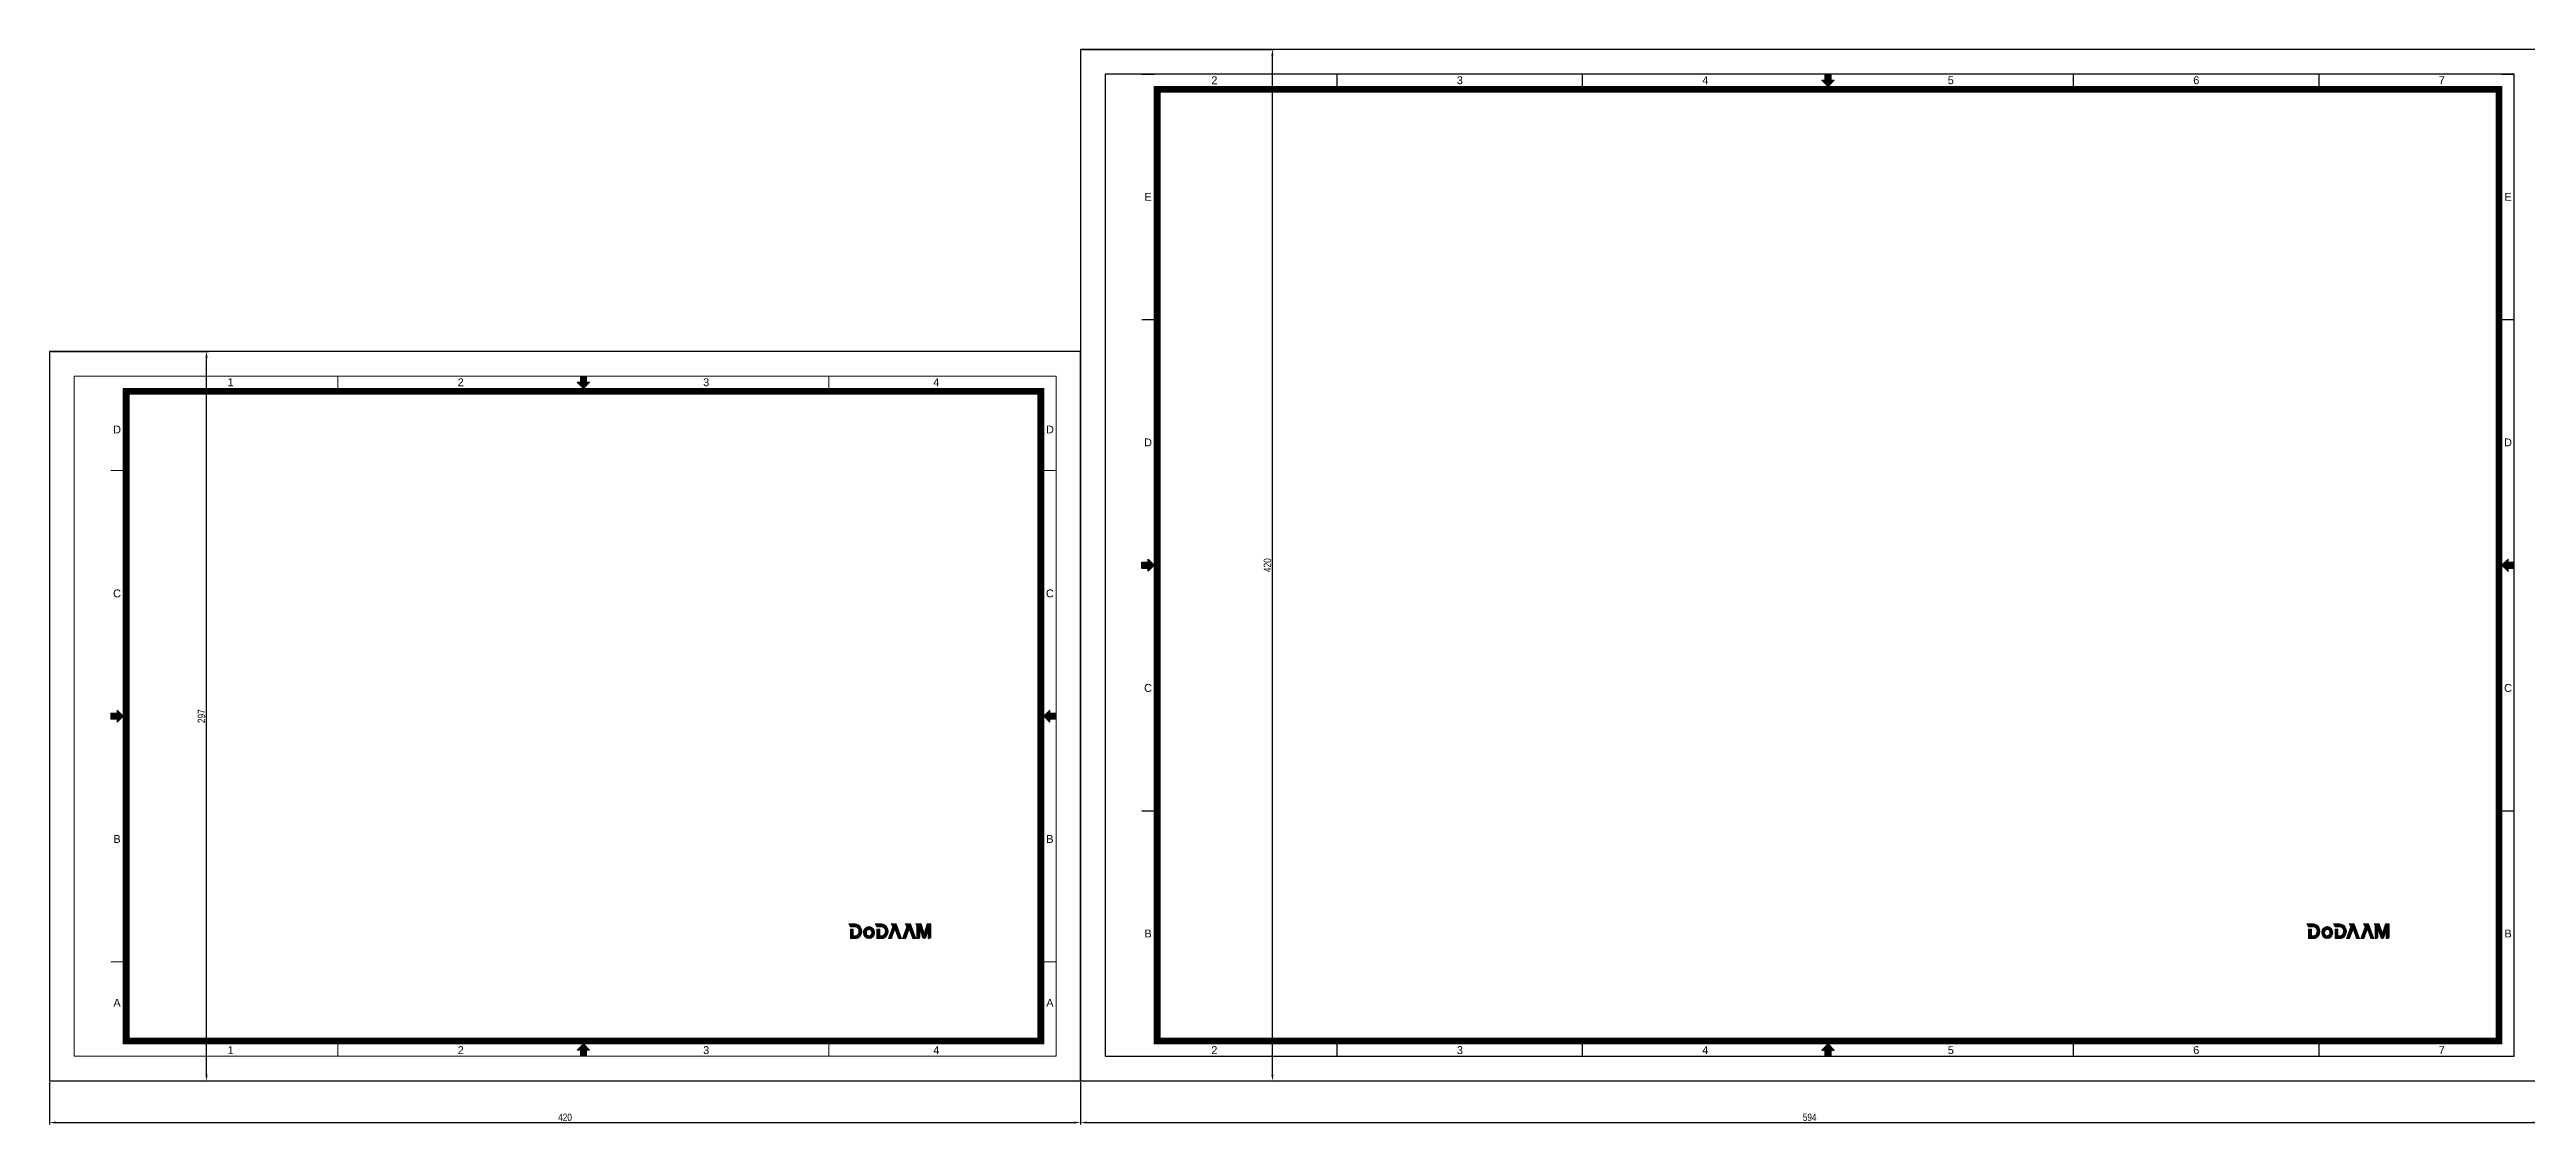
# Model space of a CAD drawing. Extents: x 0 to 3044, y -18 to 841.
# Drawn here: x 0 to 1009, y -18 to 420 of the extents above; entities that cross this region are included whole.
import ezdxf
from ezdxf.enums import TextEntityAlignment as Align

# ---------------------------------------------------------------- set-up
doc = ezdxf.new("R2010")
doc.units = 0
doc.layers.get('0').update_dxf_attribs({"linetype": 'CONTINUOUS'})
doc.layers.get('Defpoints').update_dxf_attribs({"linetype": 'CONTINUOUS'})
doc.styles.get("Standard").update_dxf_attribs({"font": 'ARIALUNI.TTF', "width": 0.8})
doc.dimstyles.get("Standard").update_dxf_attribs({"dimtxt": 0.18, "dimasz": 0.18, "dimexe": 0.18, "dimexo": 0.0625, "dimgap": 0.09, "dimtad": 0, "dimtih": 1, "dimtoh": 1, "dimdec": 4, "dimzin": 0, "dimdsep": 46, "dimtxsty": 'Standard', "dimcen": 0.09, "dimadec": 0, "dimazin": 0, "dimtfac": 1, "dimtdec": 4, "dimtofl": 0, "dimtmove": 0, "dimatfit": 3, "dimfxl": 0, "dimtolj": 1, "dimtzin": 0, "dimarcsym": 0})

# ---------------------------------------------------------------- blocks, each defined once
blk = doc.blocks.new('*D3')
at = {"color": 4, "lineweight": -2}
for p, q in [((0, -0.6), (0, -17.8)), ((420, -0.6), (420, -17.8)), ((2.5, -17), (417.5, -17))]:
    blk.add_line(p, q, dxfattribs=at)
at = {"color": 4}
for points in [[(2.5, -16.6), (2.5, -17.4), (0, -17)], [(417.5, -16.6), (417.5, -17.4), (420, -17)]]:
    blk.add_solid(points, dxfattribs=at)
at = {"layer": 'Defpoints', "color": 0}
for p in [(0, 0), (420, 0), (420, -17)]:
    blk.add_point(p, dxfattribs=at)
at = {"color": 4, "insert": (210, -14.9), "char_height": 3, "attachment_point": 5}
blk.add_mtext('420', dxfattribs=at)
blk = doc.blocks.new('*D4')
at = {"color": 4, "lineweight": -2}
for p, q in [((420, -0.6), (420, -17.8)), ((1014, -0.6), (1014, -17.8)), ((422.5, -17), (1011.5, -17))]:
    blk.add_line(p, q, dxfattribs=at)
at = {"color": 4}
for points in [[(422.5, -16.6), (422.5, -17.4), (420, -17)], [(1011.5, -16.6), (1011.5, -17.4), (1014, -17)]]:
    blk.add_solid(points, dxfattribs=at)
at = {"layer": 'Defpoints', "color": 0}
for p in [(420, 0), (1014, 0), (1014, -17)]:
    blk.add_point(p, dxfattribs=at)
at = {"color": 4, "insert": (717, -14.9), "char_height": 3, "attachment_point": 5}
blk.add_mtext('594', dxfattribs=at)
blk = doc.blocks.new('*D7')
at = {"color": 4, "lineweight": -2}
for p, q in [((0.6, 297), (64.7, 297)), ((63.9, 2.5), (63.9, 294.5)), ((0.6, 0), (64.7, 0))]:
    blk.add_line(p, q, dxfattribs=at)
at = {"color": 4}
for points in [[(63.5, 294.5), (64.4, 294.5), (63.9, 297)], [(63.5, 2.5), (64.4, 2.5), (63.9, 0)]]:
    blk.add_solid(points, dxfattribs=at)
at = {"layer": 'Defpoints', "color": 0}
for p in [(0, 297), (63.9, 297), (0, 0)]:
    blk.add_point(p, dxfattribs=at)
at = {"color": 4, "insert": (61.9, 148.5), "char_height": 3, "attachment_point": 5, "rotation": 90}
blk.add_mtext('297', dxfattribs=at)
blk = doc.blocks.new('*D8')
at = {"color": 4, "lineweight": -2}
for p, q in [((420.6, 420), (499, 420)), ((498.2, 2.5), (498.2, 417.5)), ((420.6, 0), (499, 0))]:
    blk.add_line(p, q, dxfattribs=at)
at = {"color": 4}
for points in [[(497.7, 417.5), (498.6, 417.5), (498.2, 420)], [(497.7, 2.5), (498.6, 2.5), (498.2, 0)]]:
    blk.add_solid(points, dxfattribs=at)
at = {"layer": 'Defpoints', "color": 0}
for p in [(420, 420), (498.2, 420), (420, 0)]:
    blk.add_point(p, dxfattribs=at)
at = {"color": 4, "insert": (496.1, 210), "char_height": 3, "attachment_point": 5, "rotation": 90}
blk.add_mtext('420', dxfattribs=at)

msp = doc.modelspace()

# ---------------------------------------------------------------- linework, layer by layer
for p, q in [((445, 410), (450, 410)), ((524.5, 405), (524.5, 410)), ((624.5, 405), (624.5, 410)), ((722, 407.5), (723.3, 407.5)), ((722, 407.5), (724.5, 405)), ((722.1, 407.4), (722.1, 407.5)), ((722.3, 407.2), (722.3, 407.5)), ((722.5, 407), (722.5, 407.5)), ((722.7, 406.8), (722.7, 407.5)), ((722.9, 406.6), (722.9, 407.5)), ((723.1, 406.4), (723.1, 407.5)), ((723.3, 406.2), (723.3, 410)), ((723.5, 406), (723.5, 410)), ((723.7, 405.8), (723.7, 410)), ((723.9, 405.6), (723.9, 410)), ((724.1, 405.4), (724.1, 410)), ((724.3, 405.2), (724.3, 410)), ((724.5, 405), (724.5, 410)), ((724.5, 405), (727, 407.5)), ((724.7, 405.2), (724.7, 410)), ((724.9, 405.4), (724.9, 410)), ((725.1, 405.6), (725.1, 410)), ((725.3, 405.8), (725.3, 410)), ((725.5, 406), (725.5, 410)), ((725.7, 406.2), (725.7, 410)), ((725.7, 407.5), (727, 407.5)), ((725.9, 406.4), (725.9, 407.5)), ((726.1, 406.6), (726.1, 407.5)), ((726.3, 406.8), (726.3, 407.5)), ((726.5, 407), (726.5, 407.5)), ((726.7, 407.2), (726.7, 407.5)), ((726.9, 407.4), (726.9, 407.5)), ((824.5, 405), (824.5, 410)), ((924.5, 405), (924.5, 410)), ((999, 410), (1004, 410)), ((445, 310), (450, 310)), ((999, 310), (1004, 310)), ((447.5, 212.5), (450, 210)), ((447.5, 211.2), (447.5, 212.5)), ((447.5, 212.4), (447.6, 212.4)), ((447.5, 212.2), (447.8, 212.2)), ((447.5, 212), (448, 212)), ((999, 210), (1001.5, 212.5)), ((1001, 212), (1001.5, 212)), ((1001.2, 212.2), (1001.5, 212.2)), ((1001.4, 212.4), (1001.5, 212.4)), ((1001.5, 211.2), (1001.5, 212.5)), ((445, 208.8), (445, 211.2)), ((445, 211.2), (448.8, 211.2)), ((445, 211), (447.5, 211)), ((445, 211), (449, 211)), ((445, 210.8), (449.2, 210.8)), ((445, 210.6), (449.4, 210.6)), ((445, 210.4), (449.6, 210.4)), ((445, 210.2), (449.8, 210.2)), ((445, 210), (450, 210)), ((445, 209.8), (449.8, 209.8)), ((445, 209.6), (449.6, 209.6)), ((445, 209.4), (449.4, 209.4)), ((445, 209.2), (449.2, 209.2)), ((445, 209), (447.5, 209)), ((445, 209), (449, 209)), ((445, 208.8), (448.8, 208.8)), ((447.5, 211.8), (448.2, 211.8)), ((447.5, 211.6), (448.4, 211.6)), ((447.5, 211.4), (448.6, 211.4)), ((447.5, 207.5), (450, 210)), ((447.5, 207.5), (447.5, 208.8)), ((447.5, 208.6), (448.6, 208.6)), ((447.5, 208.4), (448.4, 208.4)), ((447.5, 208.2), (448.2, 208.2)), ((447.5, 208), (448, 208)), ((447.5, 207.8), (447.8, 207.8)), ((447.5, 207.6), (447.6, 207.6)), ((999, 210), (1001.5, 207.5)), ((999, 210), (1004, 210)), ((999.2, 210.2), (1004, 210.2)), ((999.2, 209.8), (1004, 209.8)), ((999.4, 210.4), (1004, 210.4)), ((999.4, 209.6), (1004, 209.6)), ((999.6, 210.6), (1004, 210.6)), ((999.6, 209.4), (1004, 209.4)), ((999.8, 210.8), (1004, 210.8)), ((999.8, 209.2), (1004, 209.2)), ((1000, 211), (1004, 211)), ((1000, 209), (1004, 209)), ((1000.2, 211.2), (1004, 211.2)), ((1000.2, 208.8), (1004, 208.8)), ((1000.4, 211.4), (1001.5, 211.4)), ((1000.4, 208.6), (1001.5, 208.6)), ((1000.6, 211.6), (1001.5, 211.6)), ((1000.6, 208.4), (1001.5, 208.4)), ((1000.8, 211.8), (1001.5, 211.8)), ((1000.8, 208.2), (1001.5, 208.2)), ((1001, 208), (1001.5, 208)), ((1001.2, 207.8), (1001.5, 207.8)), ((1001.4, 207.6), (1001.5, 207.6)), ((1001.5, 207.5), (1001.5, 208.8)), ((445, 110), (450, 110)), ((999, 110), (1004, 110)), ((524.5, 10), (524.5, 15)), ((624.5, 10), (624.5, 15)), ((722, 12.5), (724.5, 15)), ((722, 12.5), (723.5, 12.5)), ((722.1, 12.5), (722.1, 12.6)), ((722.3, 12.5), (722.3, 12.8)), ((722.5, 12.5), (722.5, 13)), ((722.7, 12.5), (722.7, 13.2)), ((722.9, 12.5), (722.9, 13.4)), ((723.1, 12.5), (723.1, 13.6)), ((723.3, 10), (723.3, 13.8)), ((723.5, 10), (723.5, 14)), ((723.7, 10), (723.7, 14.2)), ((723.9, 10), (723.9, 14.4)), ((724.1, 10), (724.1, 14.6)), ((724.3, 10), (724.3, 14.8)), ((724.5, 15), (727, 12.5)), ((724.5, 10), (724.5, 15)), ((724.7, 10), (724.7, 14.8)), ((724.9, 10), (724.9, 14.6)), ((725.1, 10), (725.1, 14.4)), ((725.3, 10), (725.3, 14.2)), ((725.5, 10), (725.5, 14)), ((725.5, 12.5), (727, 12.5)), ((725.7, 10), (725.7, 13.8)), ((725.9, 12.5), (725.9, 13.6)), ((726.1, 12.5), (726.1, 13.4)), ((726.3, 12.5), (726.3, 13.2)), ((726.5, 12.5), (726.5, 13)), ((726.7, 12.5), (726.7, 12.8)), ((726.9, 12.5), (726.9, 12.6)), ((824.5, 10), (824.5, 15)), ((924.5, 10), (924.5, 15)), ((445, 10), (450, 10)), ((999, 10), (1004, 10))]:
    msp.add_line(p, q)
at = {"color": 7, "linetype": 'Continuous', "lineweight": 9}
for p, q in [((450, 15), (450, 405)), ((450, 405), (999, 405)), ((450.3, 15.3), (450.3, 404.7)), ((450.3, 404.7), (998.7, 404.7)), ((450.6, 15.6), (450.6, 404.4)), ((450.6, 404.4), (998.4, 404.4)), ((450.9, 15.9), (450.9, 404.1)), ((450.9, 404.1), (998.1, 404.1)), ((451.2, 16.2), (451.2, 403.8)), ((451.2, 403.8), (997.8, 403.8)), ((997.8, 16.2), (997.8, 403.8)), ((998.1, 15.9), (998.1, 404.1)), ((998.4, 15.6), (998.4, 404.4)), ((998.7, 15.3), (998.7, 404.7)), ((999, 15), (999, 405)), ((451.5, 16.5), (451.5, 403.5)), ((451.5, 403.5), (997.5, 403.5)), ((451.8, 16.8), (451.8, 403.2)), ((451.8, 403.2), (997.2, 403.2)), ((452.1, 17.1), (452.1, 402.9)), ((452.1, 402.9), (996.9, 402.9)), ((452.4, 17.4), (452.4, 402.6)), ((452.4, 402.6), (996.6, 402.6)), ((996.6, 17.4), (996.6, 402.6)), ((996.9, 17.1), (996.9, 402.9)), ((997.2, 16.8), (997.2, 403.2)), ((997.5, 16.5), (997.5, 403.5)), ((10, 287), (410, 287)), ((10, 10), (10, 287)), ((117.5, 282), (117.5, 287)), ((215, 284.5), (216.3, 284.5)), ((215, 284.5), (217.5, 282)), ((215.1, 284.4), (215.1, 284.5)), ((215.3, 284.2), (215.3, 284.5)), ((215.5, 284), (215.5, 284.5)), ((215.7, 283.8), (215.7, 284.5)), ((215.9, 283.6), (215.9, 284.5)), ((216.1, 283.4), (216.1, 284.5)), ((216.3, 283.2), (216.3, 287)), ((216.5, 284.5), (216.5, 287)), ((216.5, 283), (216.5, 287)), ((216.7, 282.8), (216.7, 287)), ((216.9, 282.6), (216.9, 287)), ((217.1, 282.4), (217.1, 287)), ((217.3, 282.2), (217.3, 287)), ((217.5, 282), (217.5, 287)), ((217.5, 282), (220, 284.5)), ((217.7, 282.2), (217.7, 287)), ((217.9, 282.4), (217.9, 287)), ((218.1, 282.6), (218.1, 287)), ((218.3, 282.8), (218.3, 287)), ((218.5, 284.5), (218.5, 287)), ((218.5, 283), (218.5, 287)), ((218.7, 283.2), (218.7, 287)), ((218.7, 284.5), (220, 284.5)), ((218.9, 283.4), (218.9, 284.5)), ((219.1, 283.6), (219.1, 284.5)), ((219.3, 283.8), (219.3, 284.5)), ((219.5, 284), (219.5, 284.5)), ((219.7, 284.2), (219.7, 284.5)), ((219.9, 284.4), (219.9, 284.5)), ((317.5, 282), (317.5, 287)), ((410, 287), (410, 10)), ((30, 15), (30, 282)), ((30, 282), (405, 282)), ((30.3, 15.3), (30.3, 281.7)), ((30.3, 281.7), (404.7, 281.7)), ((30.6, 15.6), (30.6, 281.4)), ((30.6, 281.4), (404.4, 281.4)), ((30.9, 15.9), (30.9, 281.1)), ((30.9, 281.1), (404.1, 281.1)), ((31.2, 16.2), (31.2, 280.8)), ((31.2, 280.8), (403.8, 280.8)), ((31.5, 16.5), (31.5, 280.5)), ((31.5, 280.5), (403.5, 280.5)), ((31.8, 16.8), (31.8, 280.2)), ((31.8, 280.2), (403.2, 280.2)), ((32.1, 17.1), (32.1, 279.9)), ((32.1, 279.9), (402.9, 279.9)), ((32.4, 17.4), (32.4, 279.6)), ((32.4, 279.6), (402.6, 279.6)), ((402.6, 17.4), (402.6, 279.6)), ((402.9, 17.1), (402.9, 279.9)), ((403.2, 16.8), (403.2, 280.2)), ((403.5, 16.5), (403.5, 280.5)), ((403.8, 16.2), (403.8, 280.8)), ((404.1, 15.9), (404.1, 281.1)), ((404.4, 15.6), (404.4, 281.4)), ((404.7, 15.3), (404.7, 281.7)), ((405, 15), (405, 282)), ((25, 248.5), (30, 248.5)), ((405, 248.5), (410, 248.5)), ((25, 147.3), (25, 149.7)), ((25, 149.7), (28.8, 149.7)), ((25, 149.5), (27.5, 149.5)), ((25, 149.5), (29, 149.5)), ((25, 149.3), (29.2, 149.3)), ((25, 149.1), (29.4, 149.1)), ((25, 148.9), (29.6, 148.9)), ((25, 148.7), (29.8, 148.7)), ((25, 148.5), (30, 148.5)), ((25, 148.3), (29.8, 148.3)), ((25, 148.1), (29.6, 148.1)), ((25, 147.9), (29.4, 147.9)), ((25, 147.7), (29.2, 147.7)), ((25, 147.5), (27.5, 147.5)), ((25, 147.5), (29, 147.5)), ((25, 147.3), (28.8, 147.3)), ((27.5, 151), (30, 148.5)), ((27.5, 149.7), (27.5, 151)), ((27.5, 150.9), (27.6, 150.9)), ((27.5, 150.7), (27.8, 150.7)), ((27.5, 150.5), (28, 150.5)), ((27.5, 150.3), (28.2, 150.3)), ((27.5, 150.1), (28.4, 150.1)), ((27.5, 149.9), (28.6, 149.9)), ((27.5, 146), (30, 148.5)), ((27.5, 146), (27.5, 147.3)), ((27.5, 147.1), (28.6, 147.1)), ((27.5, 146.9), (28.4, 146.9)), ((27.5, 146.7), (28.2, 146.7)), ((27.5, 146.5), (28, 146.5)), ((27.5, 146.3), (27.8, 146.3)), ((27.5, 146.1), (27.6, 146.1)), ((405, 148.5), (407.5, 151)), ((405, 148.5), (407.5, 146)), ((405, 148.5), (410, 148.5)), ((405.2, 148.7), (410, 148.7)), ((405.2, 148.3), (410, 148.3)), ((405.4, 148.9), (410, 148.9)), ((405.4, 148.1), (410, 148.1)), ((405.6, 149.1), (410, 149.1)), ((405.6, 147.9), (410, 147.9)), ((405.8, 149.3), (410, 149.3)), ((405.8, 147.7), (410, 147.7)), ((406, 149.5), (410, 149.5)), ((406, 147.5), (410, 147.5)), ((406.2, 149.7), (410, 149.7)), ((406.2, 147.3), (410, 147.3)), ((406.4, 149.9), (407.5, 149.9)), ((406.4, 147.1), (407.5, 147.1)), ((406.6, 150.1), (407.5, 150.1)), ((406.6, 146.9), (407.5, 146.9)), ((406.8, 150.3), (407.5, 150.3)), ((406.8, 146.7), (407.5, 146.7)), ((407, 150.5), (407.5, 150.5)), ((407, 146.5), (407.5, 146.5)), ((407.2, 150.7), (407.5, 150.7)), ((407.2, 146.3), (407.5, 146.3)), ((407.4, 150.9), (407.5, 150.9)), ((407.4, 146.1), (407.5, 146.1)), ((407.5, 149.7), (407.5, 151)), ((407.5, 149.5), (410, 149.5)), ((407.5, 147.5), (410, 147.5)), ((407.5, 146), (407.5, 147.3)), ((325.59, 63.89), (328.11, 63.89)), ((326.27, 62.74), (325.59, 63.89)), ((325.66, 63.77), (325.78, 63.89)), ((325.83, 63.49), (326.23, 63.89)), ((326, 63.21), (326.67, 63.89)), ((326.16, 62.93), (327.12, 63.89)), ((326.27, 62.74), (328.11, 62.74)), ((326.27, 61.69), (326.38, 61.8)), ((326.27, 61.24), (326.83, 61.8)), ((326.27, 60.79), (327.28, 61.8)), ((326.27, 57.89), (326.27, 61.8)), ((326.27, 61.8), (327.42, 61.8)), ((326.27, 60.34), (327.42, 61.49)), ((326.27, 59.89), (327.42, 61.04)), ((326.27, 59.45), (327.42, 60.59)), ((326.42, 62.74), (327.57, 63.89)), ((326.87, 62.74), (328.02, 63.89)), ((327.32, 62.74), (328.45, 63.87)), ((327.42, 61.8), (327.42, 59.04)), ((327.77, 62.74), (328.82, 63.79)), ((327.86, 57.89), (330.87, 60.9)), ((328.21, 62.73), (329.15, 63.67)), ((328.59, 62.66), (329.45, 63.52)), ((328.9, 62.52), (329.72, 63.34)), ((329.15, 62.32), (329.97, 63.14)), ((329.36, 62.08), (330.18, 62.9)), ((329.52, 61.8), (330.37, 62.64)), ((329.53, 60.01), (330.84, 61.32)), ((329.64, 61.47), (330.53, 62.35)), ((329.71, 61.09), (330.67, 62.04)), ((329.71, 60.64), (330.77, 61.7)), ((331.59, 60.28), (334.11, 62.79)), ((331.62, 60.75), (333.67, 62.8)), ((331.64, 59.87), (334.47, 62.71)), ((331.8, 61.38), (333.08, 62.66)), ((333.31, 57.96), (336.06, 60.7)), ((333.87, 61.66), (334.79, 62.57)), ((334.23, 61.57), (335.07, 62.4)), ((334.5, 61.39), (335.31, 62.2)), ((334.71, 61.14), (335.53, 61.97)), ((334.85, 60.84), (335.71, 61.7)), ((334.89, 59.98), (335.98, 61.07)), ((334.93, 60.47), (335.87, 61.4)), ((336.35, 63.89), (338.86, 63.89)), ((337.03, 62.74), (336.35, 63.89)), ((336.43, 63.76), (336.55, 63.89)), ((336.59, 63.48), (337, 63.89)), ((336.76, 63.2), (337.45, 63.89)), ((336.93, 62.91), (337.9, 63.89)), ((337.03, 62.74), (338.86, 62.74)), ((337.03, 61.67), (337.16, 61.8)), ((337.03, 61.22), (337.61, 61.8)), ((337.03, 60.77), (338.06, 61.8)), ((337.03, 57.89), (337.03, 61.8)), ((337.03, 61.8), (338.18, 61.8)), ((337.03, 60.32), (338.18, 61.47)), ((337.03, 59.87), (338.18, 61.02)), ((337.03, 59.43), (338.18, 60.58)), ((337.2, 62.74), (338.35, 63.89)), ((337.65, 62.74), (338.8, 63.89)), ((338.1, 62.74), (339.22, 63.86)), ((338.18, 61.8), (338.18, 59.04)), ((338.55, 62.74), (339.59, 63.79)), ((338.63, 57.89), (341.63, 60.88)), ((338.99, 62.73), (339.93, 63.67)), ((339.36, 62.66), (340.22, 63.52)), ((339.67, 62.51), (340.49, 63.34)), ((339.92, 62.31), (340.73, 63.13)), ((340.12, 62.07), (340.95, 62.89)), ((340.27, 59.98), (341.6, 61.31)), ((340.29, 61.78), (341.13, 62.63)), ((340.4, 61.45), (341.29, 62.34)), ((340.46, 60.61), (341.53, 61.68)), ((340.47, 61.07), (341.43, 62.03)), ((341.7, 57.89), (343.46, 62.74)), ((342.17, 59.18), (344.09, 61.1)), ((342.43, 59.88), (344.34, 61.8)), ((342.68, 60.59), (345.17, 63.08)), ((343.46, 62.74), (342.78, 63.89)), ((344.87, 63.89), (342.78, 63.89)), ((342.8, 63.85), (342.84, 63.89)), ((342.94, 61.29), (345.05, 63.4)), ((342.97, 63.57), (343.29, 63.89)), ((343.09, 58.33), (344.38, 61.89)), ((343.14, 63.29), (343.74, 63.89)), ((343.19, 62), (344.93, 63.73)), ((343.3, 63.01), (344.19, 63.89)), ((343.45, 62.7), (344.63, 63.89)), ((345.82, 57.89), (344.38, 61.89)), ((344.39, 61.85), (345.29, 62.75)), ((344.51, 61.52), (345.41, 62.42)), ((344.63, 61.19), (345.53, 62.09)), ((344.75, 60.86), (345.65, 61.76)), ((347.05, 57.89), (344.87, 63.89)), ((344.87, 60.53), (345.77, 61.43)), ((344.99, 60.2), (345.89, 61.1)), ((345.11, 59.87), (346, 60.77)), ((347.51, 57.89), (349.26, 62.74)), ((347.96, 59.13), (349.87, 61.04)), ((348.21, 59.83), (350.13, 61.75)), ((348.47, 60.54), (350.98, 63.05)), ((349.26, 62.74), (348.59, 63.89)), ((350.68, 63.89), (348.59, 63.89)), ((348.62, 63.83), (348.68, 63.89)), ((348.72, 61.24), (350.86, 63.38)), ((348.79, 63.55), (349.13, 63.89)), ((348.89, 58.33), (350.18, 61.89)), ((348.95, 63.27), (349.57, 63.89)), ((348.98, 61.94), (350.74, 63.71)), ((349.12, 62.98), (350.02, 63.89)), ((349.23, 62.65), (350.47, 63.89)), ((351.63, 57.89), (350.18, 61.89)), ((350.2, 61.82), (351.1, 62.72)), ((350.32, 61.49), (351.22, 62.39)), ((350.44, 61.16), (351.34, 62.06)), ((350.56, 60.83), (351.46, 61.73)), ((352.85, 57.89), (350.68, 63.89)), ((350.68, 60.5), (351.58, 61.4)), ((350.8, 60.18), (351.7, 61.07)), ((350.92, 59.85), (351.82, 60.74)), ((352.91, 63.89), (355.04, 63.89)), ((353.34, 63.17), (352.91, 63.89)), ((353.01, 63.73), (353.17, 63.89)), ((353.17, 63.45), (353.62, 63.89)), ((353.34, 63.16), (354.06, 63.89)), ((353.34, 62.71), (354.51, 63.89)), ((353.34, 62.26), (354.96, 63.89)), ((353.34, 61.82), (355.13, 63.61)), ((353.34, 61.37), (355.24, 63.27)), ((353.34, 57.89), (353.34, 63.17)), ((353.34, 60.92), (355.35, 62.93)), ((353.34, 60.47), (354.49, 61.62)), ((353.34, 60.02), (354.49, 61.17)), ((353.34, 59.57), (354.49, 60.72)), ((354.49, 58.56), (354.49, 62.05)), ((354.49, 62.05), (355.67, 58.45)), ((354.59, 61.72), (355.46, 62.59)), ((354.71, 61.39), (355.57, 62.25)), ((354.82, 61.05), (355.69, 61.92)), ((354.93, 60.71), (355.8, 61.58)), ((355.04, 63.89), (356.3, 60.03)), ((355.04, 60.37), (355.91, 61.24)), ((355.15, 60.03), (356.02, 60.9)), ((355.26, 59.7), (356.13, 60.56)), ((355.48, 59.02), (359.04, 62.58)), ((355.59, 58.68), (357.71, 60.8)), ((357.57, 63.89), (356.3, 60.03)), ((356.43, 60.42), (359.04, 63.03)), ((356.65, 61.08), (359.04, 63.48)), ((356.87, 61.75), (359, 63.89)), ((357.89, 61.36), (356.94, 58.45)), ((357.09, 62.42), (358.55, 63.89)), ((357.31, 63.09), (358.11, 63.89)), ((357.53, 63.76), (357.66, 63.89)), ((357.57, 63.89), (359.04, 63.89)), ((357.89, 60.98), (359.04, 62.13)), ((357.89, 60.53), (359.04, 61.68)), ((357.89, 61.36), (357.89, 57.89)), ((357.89, 60.08), (359.04, 61.23)), ((357.89, 59.64), (359.04, 60.79)), ((359.04, 63.89), (359.04, 58.56)), ((919.59, 63.89), (922.11, 63.89)), ((920.27, 62.74), (919.59, 63.89)), ((919.66, 63.77), (919.78, 63.89)), ((919.83, 63.49), (920.23, 63.89)), ((920, 63.21), (920.67, 63.89)), ((920.16, 62.93), (921.12, 63.89)), ((920.27, 62.74), (922.11, 62.74)), ((920.27, 61.69), (920.38, 61.8)), ((920.27, 61.24), (920.83, 61.8)), ((920.27, 60.79), (921.28, 61.8)), ((920.27, 57.89), (920.27, 61.8)), ((920.27, 61.8), (921.42, 61.8)), ((920.27, 60.34), (921.42, 61.49)), ((920.27, 59.89), (921.42, 61.04)), ((920.27, 59.45), (921.42, 60.59)), ((920.42, 62.74), (921.57, 63.89)), ((920.87, 62.74), (922.02, 63.89)), ((921.32, 62.74), (922.45, 63.87)), ((921.42, 61.8), (921.42, 59.04)), ((921.77, 62.74), (922.82, 63.79)), ((921.86, 57.89), (924.87, 60.9)), ((922.21, 62.73), (923.15, 63.67)), ((922.59, 62.66), (923.45, 63.52)), ((922.9, 62.52), (923.72, 63.34)), ((923.15, 62.32), (923.97, 63.14)), ((923.36, 62.08), (924.18, 62.9)), ((923.52, 61.8), (924.37, 62.64)), ((923.53, 60.01), (924.84, 61.32)), ((923.64, 61.47), (924.53, 62.35)), ((923.71, 61.09), (924.67, 62.04)), ((923.71, 60.64), (924.77, 61.7)), ((925.59, 60.28), (928.11, 62.79)), ((925.62, 60.75), (927.67, 62.8)), ((925.64, 59.87), (928.47, 62.71)), ((925.8, 61.38), (927.08, 62.66)), ((927.31, 57.96), (930.06, 60.7)), ((927.87, 61.66), (928.79, 62.57)), ((928.23, 61.57), (929.07, 62.4)), ((928.5, 61.39), (929.31, 62.2)), ((928.71, 61.14), (929.53, 61.97)), ((928.85, 60.84), (929.71, 61.7)), ((928.89, 59.98), (929.98, 61.07)), ((928.93, 60.47), (929.87, 61.4)), ((930.35, 63.89), (932.86, 63.89)), ((931.03, 62.74), (930.35, 63.89)), ((930.43, 63.76), (930.55, 63.89)), ((930.59, 63.48), (931, 63.89)), ((930.76, 63.2), (931.45, 63.89)), ((930.93, 62.91), (931.9, 63.89)), ((931.03, 62.74), (932.86, 62.74)), ((931.03, 61.67), (931.16, 61.8)), ((931.03, 61.22), (931.61, 61.8)), ((931.03, 60.77), (932.06, 61.8)), ((931.03, 57.89), (931.03, 61.8)), ((931.03, 61.8), (932.18, 61.8)), ((931.03, 60.32), (932.18, 61.47)), ((931.03, 59.87), (932.18, 61.02)), ((931.03, 59.43), (932.18, 60.58)), ((931.2, 62.74), (932.35, 63.89)), ((931.65, 62.74), (932.8, 63.89)), ((932.1, 62.74), (933.22, 63.86)), ((932.18, 61.8), (932.18, 59.04)), ((932.55, 62.74), (933.59, 63.79)), ((932.63, 57.89), (935.63, 60.88)), ((932.99, 62.73), (933.93, 63.67)), ((933.36, 62.66), (934.22, 63.52)), ((933.67, 62.51), (934.49, 63.34)), ((933.92, 62.31), (934.73, 63.13)), ((934.12, 62.07), (934.95, 62.89)), ((934.27, 59.98), (935.6, 61.31)), ((934.29, 61.78), (935.13, 62.63)), ((934.4, 61.45), (935.29, 62.34)), ((934.46, 60.61), (935.53, 61.68)), ((934.47, 61.07), (935.43, 62.03)), ((935.7, 57.89), (937.46, 62.74)), ((936.17, 59.18), (938.09, 61.1)), ((936.43, 59.88), (938.34, 61.8)), ((936.68, 60.59), (939.17, 63.08)), ((937.46, 62.74), (936.78, 63.89)), ((938.87, 63.89), (936.78, 63.89)), ((936.8, 63.85), (936.84, 63.89)), ((936.94, 61.29), (939.05, 63.4)), ((936.97, 63.57), (937.29, 63.89)), ((937.09, 58.33), (938.38, 61.89)), ((937.14, 63.29), (937.74, 63.89)), ((937.19, 62), (938.93, 63.73)), ((937.3, 63.01), (938.19, 63.89)), ((937.45, 62.7), (938.63, 63.89)), ((939.82, 57.89), (938.38, 61.89)), ((938.39, 61.85), (939.29, 62.75)), ((938.51, 61.52), (939.41, 62.42)), ((938.63, 61.19), (939.53, 62.09)), ((938.75, 60.86), (939.65, 61.76)), ((941.05, 57.89), (938.87, 63.89)), ((938.87, 60.53), (939.77, 61.43)), ((938.99, 60.2), (939.89, 61.1)), ((939.11, 59.87), (940, 60.77)), ((941.51, 57.89), (943.26, 62.74)), ((941.96, 59.13), (943.87, 61.04)), ((942.21, 59.83), (944.13, 61.75)), ((942.47, 60.54), (944.98, 63.05)), ((943.26, 62.74), (942.59, 63.89)), ((944.68, 63.89), (942.59, 63.89)), ((942.62, 63.83), (942.68, 63.89)), ((942.72, 61.24), (944.86, 63.38)), ((942.79, 63.55), (943.13, 63.89)), ((942.89, 58.33), (944.18, 61.89)), ((942.95, 63.27), (943.57, 63.89)), ((942.98, 61.94), (944.74, 63.71)), ((943.12, 62.98), (944.02, 63.89)), ((943.23, 62.65), (944.47, 63.89)), ((945.63, 57.89), (944.18, 61.89)), ((944.2, 61.82), (945.1, 62.72)), ((944.32, 61.49), (945.22, 62.39)), ((944.44, 61.16), (945.34, 62.06)), ((944.56, 60.83), (945.46, 61.73)), ((946.85, 57.89), (944.68, 63.89)), ((944.68, 60.5), (945.58, 61.4)), ((944.8, 60.18), (945.7, 61.07)), ((944.92, 59.85), (945.82, 60.74)), ((946.91, 63.89), (949.04, 63.89)), ((947.34, 63.17), (946.91, 63.89)), ((947.01, 63.73), (947.17, 63.89)), ((947.17, 63.45), (947.62, 63.89)), ((947.34, 63.16), (948.06, 63.89)), ((947.34, 62.71), (948.51, 63.89)), ((947.34, 62.26), (948.96, 63.89)), ((947.34, 61.82), (949.13, 63.61)), ((947.34, 61.37), (949.24, 63.27)), ((947.34, 57.89), (947.34, 63.17)), ((947.34, 60.92), (949.35, 62.93)), ((947.34, 60.47), (948.49, 61.62)), ((947.34, 60.02), (948.49, 61.17)), ((947.34, 59.57), (948.49, 60.72)), ((948.49, 58.56), (948.49, 62.05)), ((948.49, 62.05), (949.67, 58.45)), ((948.59, 61.72), (949.46, 62.59)), ((948.71, 61.39), (949.57, 62.25)), ((948.82, 61.05), (949.69, 61.92)), ((948.93, 60.71), (949.8, 61.58)), ((949.04, 63.89), (950.3, 60.03)), ((949.04, 60.37), (949.91, 61.24)), ((949.15, 60.03), (950.02, 60.9)), ((949.26, 59.7), (950.13, 60.56)), ((949.48, 59.02), (953.04, 62.58)), ((949.59, 58.68), (951.71, 60.8)), ((951.57, 63.89), (950.3, 60.03)), ((950.43, 60.42), (953.04, 63.03)), ((950.65, 61.08), (953.04, 63.48)), ((950.87, 61.75), (953, 63.89)), ((951.89, 61.36), (950.94, 58.45)), ((951.09, 62.42), (952.55, 63.89)), ((951.31, 63.09), (952.11, 63.89)), ((951.53, 63.76), (951.66, 63.89)), ((951.57, 63.89), (953.04, 63.89)), ((951.89, 60.98), (953.04, 62.13)), ((951.89, 60.53), (953.04, 61.68)), ((951.89, 61.36), (951.89, 57.89)), ((951.89, 60.08), (953.04, 61.23)), ((951.89, 59.64), (953.04, 60.79)), ((953.04, 63.89), (953.04, 58.56)), ((326.27, 59), (327.42, 60.15)), ((326.27, 58.55), (327.42, 59.7)), ((326.27, 58.1), (327.42, 59.25)), ((326.27, 57.89), (328.1, 57.89)), ((326.51, 57.89), (327.66, 59.04)), ((326.96, 57.89), (328.11, 59.04)), ((327.41, 57.89), (328.67, 59.15)), ((327.42, 59.04), (328.1, 59.04)), ((328.32, 57.9), (330.84, 60.42)), ((328.87, 58), (330.7, 59.83)), ((329.89, 58.57), (330.09, 58.77)), ((331.73, 59.51), (332.75, 60.54)), ((331.86, 59.19), (332.76, 60.1)), ((332.02, 58.91), (332.86, 59.75)), ((332.21, 58.65), (333.03, 59.47)), ((332.44, 58.43), (333.25, 59.24)), ((332.69, 58.23), (333.55, 59.09)), ((332.98, 58.07), (333.95, 59.05)), ((333.7, 57.89), (336.08, 60.27)), ((334.17, 57.92), (336.02, 59.76)), ((334.87, 58.16), (335.73, 59.03)), ((337.03, 58.98), (338.18, 60.13)), ((337.03, 58.53), (338.18, 59.68)), ((337.03, 58.08), (338.18, 59.23)), ((337.03, 57.89), (338.86, 57.89)), ((337.29, 57.89), (338.44, 59.04)), ((337.74, 57.89), (338.89, 59.04)), ((338.18, 59.04), (338.86, 59.04)), ((338.19, 57.89), (339.46, 59.16)), ((339.09, 57.9), (341.59, 60.4)), ((339.65, 58.01), (341.44, 59.8)), ((341.7, 57.89), (342.46, 57.89)), ((341.78, 57.89), (343.58, 59.69)), ((341.92, 58.48), (343.83, 60.39)), ((342.23, 57.89), (343.32, 58.99)), ((342.74, 57.95), (343.07, 58.28)), ((345.23, 59.54), (346.12, 60.44)), ((345.35, 59.21), (346.24, 60.11)), ((345.47, 58.88), (346.36, 59.78)), ((345.58, 58.55), (346.48, 59.45)), ((345.7, 58.22), (346.6, 59.12)), ((345.82, 57.89), (346.72, 58.79)), ((345.82, 57.89), (347.05, 57.89)), ((346.27, 57.89), (346.84, 58.46)), ((346.72, 57.89), (346.96, 58.13)), ((347.51, 57.89), (348.26, 57.89)), ((347.62, 57.89), (349.36, 59.64)), ((347.7, 58.42), (349.62, 60.34)), ((348.06, 57.89), (349.11, 58.93)), ((348.61, 57.99), (348.83, 58.21)), ((351.04, 59.52), (351.94, 60.41)), ((351.16, 59.19), (352.06, 60.08)), ((351.28, 58.86), (352.18, 59.75)), ((351.4, 58.53), (352.29, 59.42)), ((351.52, 58.2), (352.41, 59.09)), ((351.63, 57.89), (352.85, 57.89)), ((351.66, 57.89), (352.53, 58.77)), ((352.11, 57.89), (352.65, 58.44)), ((352.55, 57.89), (352.77, 58.11)), ((353.34, 59.12), (354.49, 60.27)), ((353.34, 58.67), (354.49, 59.82)), ((353.34, 58.22), (354.49, 59.37)), ((353.34, 57.89), (353.82, 57.89)), ((353.45, 57.89), (354.49, 58.92)), ((353.91, 57.89), (354.48, 58.47)), ((355.37, 59.36), (356.24, 60.23)), ((355.71, 58.35), (357.49, 60.13)), ((355.92, 58.11), (357.27, 59.46)), ((356.26, 58), (357.05, 58.79)), ((357.89, 59.19), (359.04, 60.34)), ((357.89, 58.74), (359.04, 59.89)), ((357.89, 58.29), (359.04, 59.44)), ((357.89, 57.89), (358.38, 57.89)), ((357.94, 57.89), (359.04, 58.99)), ((358.39, 57.89), (359.04, 58.54)), ((920.27, 59), (921.42, 60.15)), ((920.27, 58.55), (921.42, 59.7)), ((920.27, 58.1), (921.42, 59.25)), ((920.27, 57.89), (922.1, 57.89)), ((920.51, 57.89), (921.66, 59.04)), ((920.96, 57.89), (922.11, 59.04)), ((921.41, 57.89), (922.67, 59.15)), ((921.42, 59.04), (922.1, 59.04)), ((922.32, 57.9), (924.84, 60.42)), ((922.87, 58), (924.7, 59.83)), ((923.89, 58.57), (924.09, 58.77)), ((925.73, 59.51), (926.75, 60.54)), ((925.86, 59.19), (926.76, 60.1)), ((926.02, 58.91), (926.86, 59.75)), ((926.21, 58.65), (927.03, 59.47)), ((926.44, 58.43), (927.25, 59.24)), ((926.69, 58.23), (927.55, 59.09)), ((926.98, 58.07), (927.95, 59.05)), ((927.7, 57.89), (930.08, 60.27)), ((928.17, 57.92), (930.02, 59.76)), ((928.87, 58.16), (929.73, 59.03)), ((931.03, 58.98), (932.18, 60.13)), ((931.03, 58.53), (932.18, 59.68)), ((931.03, 58.08), (932.18, 59.23)), ((931.03, 57.89), (932.86, 57.89)), ((931.29, 57.89), (932.44, 59.04)), ((931.74, 57.89), (932.89, 59.04)), ((932.18, 59.04), (932.86, 59.04)), ((932.19, 57.89), (933.46, 59.16)), ((933.09, 57.9), (935.59, 60.4)), ((933.65, 58.01), (935.44, 59.8)), ((935.7, 57.89), (936.46, 57.89)), ((935.78, 57.89), (937.58, 59.69)), ((935.92, 58.48), (937.83, 60.39)), ((936.23, 57.89), (937.32, 58.99)), ((936.74, 57.95), (937.07, 58.28)), ((939.23, 59.54), (940.12, 60.44)), ((939.35, 59.21), (940.24, 60.11)), ((939.47, 58.88), (940.36, 59.78)), ((939.58, 58.55), (940.48, 59.45)), ((939.7, 58.22), (940.6, 59.12)), ((939.82, 57.89), (940.72, 58.79)), ((939.82, 57.89), (941.05, 57.89)), ((940.27, 57.89), (940.84, 58.46)), ((940.72, 57.89), (940.96, 58.13)), ((941.51, 57.89), (942.26, 57.89)), ((941.62, 57.89), (943.36, 59.64)), ((941.7, 58.42), (943.62, 60.34)), ((942.06, 57.89), (943.11, 58.93)), ((942.61, 57.99), (942.83, 58.21)), ((945.04, 59.52), (945.94, 60.41)), ((945.16, 59.19), (946.06, 60.08)), ((945.28, 58.86), (946.18, 59.75)), ((945.4, 58.53), (946.29, 59.42)), ((945.52, 58.2), (946.41, 59.09)), ((945.63, 57.89), (946.85, 57.89)), ((945.66, 57.89), (946.53, 58.77)), ((946.11, 57.89), (946.65, 58.44)), ((946.55, 57.89), (946.77, 58.11)), ((947.34, 59.12), (948.49, 60.27)), ((947.34, 58.67), (948.49, 59.82)), ((947.34, 58.22), (948.49, 59.37)), ((947.34, 57.89), (947.82, 57.89)), ((947.45, 57.89), (948.49, 58.92)), ((947.91, 57.89), (948.48, 58.47)), ((949.37, 59.36), (950.24, 60.23)), ((949.71, 58.35), (951.49, 60.13)), ((949.92, 58.11), (951.27, 59.46)), ((950.26, 58), (951.05, 58.79)), ((951.89, 59.19), (953.04, 60.34)), ((951.89, 58.74), (953.04, 59.89)), ((951.89, 58.29), (953.04, 59.44)), ((951.89, 57.89), (952.38, 57.89)), ((951.94, 57.89), (953.04, 58.99)), ((952.39, 57.89), (953.04, 58.54)), ((25, 48.5), (30, 48.5)), ((405, 48.5), (410, 48.5)), ((30, 15), (405, 15)), ((30.3, 15.3), (404.7, 15.3)), ((30.6, 15.6), (404.4, 15.6)), ((30.9, 15.9), (404.1, 15.9)), ((31.2, 16.2), (403.8, 16.2)), ((31.5, 16.5), (403.5, 16.5)), ((31.8, 16.8), (403.2, 16.8)), ((32.1, 17.1), (402.9, 17.1)), ((32.4, 17.4), (402.6, 17.4)), ((117.5, 10), (117.5, 15)), ((215, 12.5), (217.5, 15)), ((215, 12.5), (216.3, 12.5)), ((215.1, 12.5), (215.1, 12.6)), ((215.3, 12.5), (215.3, 12.8)), ((215.5, 12.5), (215.5, 13)), ((215.7, 12.5), (215.7, 13.2)), ((215.9, 12.5), (215.9, 13.4)), ((216.1, 12.5), (216.1, 13.6)), ((216.3, 10), (216.3, 13.8)), ((216.5, 10), (216.5, 14)), ((216.5, 10), (216.5, 12.5)), ((216.7, 10), (216.7, 14.2)), ((216.9, 10), (216.9, 14.4)), ((217.1, 10), (217.1, 14.6)), ((217.3, 10), (217.3, 14.8)), ((217.5, 15), (220, 12.5)), ((217.5, 10), (217.5, 15)), ((217.7, 10), (217.7, 14.8)), ((217.9, 10), (217.9, 14.6)), ((218.1, 10), (218.1, 14.4)), ((218.3, 10), (218.3, 14.2)), ((218.5, 10), (218.5, 14)), ((218.5, 10), (218.5, 12.5)), ((218.7, 10), (218.7, 13.8)), ((218.7, 12.5), (220, 12.5)), ((218.9, 12.5), (218.9, 13.6)), ((219.1, 12.5), (219.1, 13.4)), ((219.3, 12.5), (219.3, 13.2)), ((219.5, 12.5), (219.5, 13)), ((219.7, 12.5), (219.7, 12.8)), ((219.9, 12.5), (219.9, 12.6)), ((317.5, 10), (317.5, 15)), ((450, 15), (999, 15)), ((450.3, 15.3), (998.7, 15.3)), ((450.6, 15.6), (998.4, 15.6)), ((450.9, 15.9), (998.1, 15.9)), ((451.2, 16.2), (997.8, 16.2)), ((451.5, 16.5), (997.5, 16.5)), ((451.8, 16.8), (997.2, 16.8)), ((452.1, 17.1), (996.9, 17.1)), ((452.4, 17.4), (996.6, 17.4)), ((10, 10), (410, 10))]:
    msp.add_line(p, q, dxfattribs=at)
for points in [[(420, 0), (1014, 0), (1014, 420), (420, 420)], [(430, 10), (1004, 10), (1004, 410), (430, 410)], [(0, 0), (420, 0), (420, 297), (0, 297)]]:
    msp.add_lwpolyline(points, close=True)
for centre, radius, start, end in [((328.11, 61.21), 2.67, 31.66845, 90), ((328.11, 61.21), 1.52, 31.66845, 90), ((327.58, 60.89), 2.14, 327.60422, 31.66845), ((327.58, 60.89), 3.29, 327.60422, 31.66845), ((338.86, 61.21), 2.67, 31.66845, 90), ((338.86, 61.21), 1.52, 31.66845, 90), ((338.34, 60.89), 2.14, 327.60422, 31.66845), ((338.34, 60.89), 3.29, 327.60422, 31.66845), ((922.11, 61.21), 2.67, 31.66845, 90), ((922.11, 61.21), 1.52, 31.66845, 90), ((921.58, 60.89), 2.14, 327.60422, 31.66845), ((921.58, 60.89), 3.29, 327.60422, 31.66845), ((932.86, 61.21), 2.67, 31.66845, 90), ((932.86, 61.21), 1.52, 31.66845, 90), ((932.34, 60.89), 2.14, 327.60422, 31.66845), ((932.34, 60.89), 3.29, 327.60422, 31.66845), ((328.1, 60.56), 1.52, 270, 327.60422), ((328.1, 60.56), 2.67, 270, 327.60422), ((338.86, 60.56), 1.52, 270, 327.60422), ((338.86, 60.56), 2.67, 270, 327.60422), ((342.46, 58.56), 0.668, 270, 340.09542), ((348.26, 58.56), 0.668, 270, 340.09542), ((353.82, 58.56), 0.668, 270, 0), ((356.3, 58.66), 0.668, 198.18425, 341.81575), ((358.38, 58.56), 0.668, 270, 0), ((922.1, 60.56), 1.52, 270, 327.60422), ((922.1, 60.56), 2.67, 270, 327.60422), ((932.86, 60.56), 1.52, 270, 327.60422), ((932.86, 60.56), 2.67, 270, 327.60422), ((936.46, 58.56), 0.668, 270, 340.09542), ((942.26, 58.56), 0.668, 270, 340.09542), ((947.82, 58.56), 0.668, 270, 0), ((950.3, 58.66), 0.668, 198.18425, 341.81575), ((952.38, 58.56), 0.668, 270, 0)]:
    msp.add_arc(centre, radius, start, end, dxfattribs=at)
for centre in [(333.84, 60.35), (927.84, 60.35)]:
    msp.add_ellipse(centre, major_axis=(0, -2.46), ratio=0.9130435, dxfattribs=at)
for points in [[(333.84, 59.04), (333.97, 59.04), (334.1, 59.07), (334.35, 59.18), (334.47, 59.27), (334.69, 59.5), (334.78, 59.65), (334.9, 59.98), (334.93, 60.17), (334.93, 60.54), (334.9, 60.72), (334.77, 61.05), (334.68, 61.2), (334.46, 61.43), (334.34, 61.52), (334.09, 61.63), (333.96, 61.66), (333.7, 61.66), (333.57, 61.63), (333.32, 61.51), (333.2, 61.42), (332.98, 61.18), (332.89, 61.04), (332.77, 60.7), (332.74, 60.52), (332.74, 60.15), (332.78, 59.96), (332.91, 59.63), (333, 59.49), (333.22, 59.26), (333.34, 59.17), (333.59, 59.06), (333.71, 59.04), (333.84, 59.04)], [(927.84, 59.04), (927.97, 59.04), (928.1, 59.07), (928.35, 59.18), (928.47, 59.27), (928.69, 59.5), (928.78, 59.65), (928.9, 59.98), (928.93, 60.17), (928.93, 60.54), (928.9, 60.72), (928.77, 61.05), (928.68, 61.2), (928.46, 61.43), (928.34, 61.52), (928.09, 61.63), (927.96, 61.66), (927.7, 61.66), (927.57, 61.63), (927.32, 61.51), (927.2, 61.42), (926.98, 61.18), (926.89, 61.04), (926.77, 60.7), (926.74, 60.52), (926.74, 60.15), (926.78, 59.96), (926.91, 59.63), (927, 59.49), (927.22, 59.26), (927.34, 59.17), (927.59, 59.06), (927.71, 59.04), (927.84, 59.04)]]:
    msp.add_open_spline(points, degree=3, knots=[0, 0, 0, 0, 0.3937162, 0.3937162, 0.7874325, 0.7874325, 1.1811487, 1.1811487, 1.5748649, 1.5748649, 1.9685811, 1.9685811, 2.3622974, 2.3622974, 2.7560136, 2.7560136, 3.1497298, 3.1497298, 3.543446, 3.543446, 3.9371623, 3.9371623, 4.3308785, 4.3308785, 4.7245947, 4.7245947, 5.1183109, 5.1183109, 5.5120272, 5.5120272, 5.9057434, 5.9057434, 6.2831853, 6.2831853, 6.2831853, 6.2831853], dxfattribs=at)

# ---------------------------------------------------------------- texts
for s, p in [('2', (474.5, 407.5)), ('3', (574.5, 407.5)), ('4', (674.5, 407.5)), ('5', (774.5, 407.5)), ('6', (874.5, 407.5)), ('7', (974.5, 407.5)), ('E', (447.5, 360)), ('E', (1001.5, 360)), ('D', (447.5, 260)), ('D', (1001.5, 260)), ('C', (447.5, 160)), ('C', (1001.5, 160)), ('B', (447.5, 60)), ('B', (1001.5, 60)), ('2', (474.5, 12.5)), ('3', (574.5, 12.5)), ('4', (674.5, 12.5)), ('5', (774.5, 12.5)), ('6', (874.5, 12.5)), ('7', (974.5, 12.5))]:
    msp.add_text(s, height=3.2).set_placement(p, align=Align.MIDDLE_CENTER)
for s, p in [('1', (73.75, 284.5)), ('2', (167.5, 284.5)), ('3', (267.5, 284.5)), ('4', (361.25, 284.5)), ('D', (27.51, 265.25)), ('D', (407.51, 265.25)), ('C', (27.5, 198.5)), ('C', (407.5, 198.5)), ('B', (27.5, 98.5)), ('B', (407.5, 98.5)), ('A', (27.5, 31.75)), ('A', (407.5, 31.75)), ('1', (73.75, 12.5)), ('2', (167.5, 12.5)), ('3', (267.5, 12.5)), ('4', (361.25, 12.5))]:
    msp.add_text(s, height=3.2, dxfattribs=at).set_placement(p, align=Align.MIDDLE_CENTER)

# ---------------------------------------------------------------- dimensions: what is measured, and where the dimension line sits
for base, p1, p2, picture, middle in [((498.15, 420), (420, 0), (420, 420), '*D8', (496.12, 210)), ((63.95, 297), (0, 0), (0, 297), '*D7', (61.91, 148.5))]:
    dim = msp.add_linear_dim(base=base, p1=p1, p2=p2, angle=90, dimstyle='Standard', override={"dimtxt": 3, "dimasz": 2.5, "dimexe": 0.8, "dimexo": 0.625, "dimgap": 0.5, "dimtad": 1, "dimtih": 0, "dimtoh": 0, "dimdec": 1, "dimzin": 8, "dimcen": 2.5, "dimclrd": 4, "dimclre": 4, "dimclrt": 4, "dimtdec": 1, "dimtofl": 1, "dimatfit": 0, "dimtolj": 0, "dimtzin": 8})
    dim.commit()
    dim.dimension.update_dxf_attribs({"geometry": picture, "text_midpoint": middle})
for base, p1, p2, picture, middle in [((420, -16.98), (0, 0), (420, 0), '*D3', (210, -14.94)), ((1014, -16.98), (420, 0), (1014, 0), '*D4', (717, -14.94))]:
    dim = msp.add_linear_dim(base=base, p1=p1, p2=p2, dimstyle='Standard', override={"dimtxt": 3, "dimasz": 2.5, "dimexe": 0.8, "dimexo": 0.625, "dimgap": 0.5, "dimtad": 1, "dimtih": 0, "dimtoh": 0, "dimdec": 1, "dimzin": 8, "dimcen": 2.5, "dimclrd": 4, "dimclre": 4, "dimclrt": 4, "dimtdec": 1, "dimtofl": 1, "dimatfit": 0, "dimtolj": 0, "dimtzin": 8})
    dim.commit()
    dim.dimension.update_dxf_attribs({"geometry": picture, "text_midpoint": middle})

doc.saveas('drawing.dxf')
